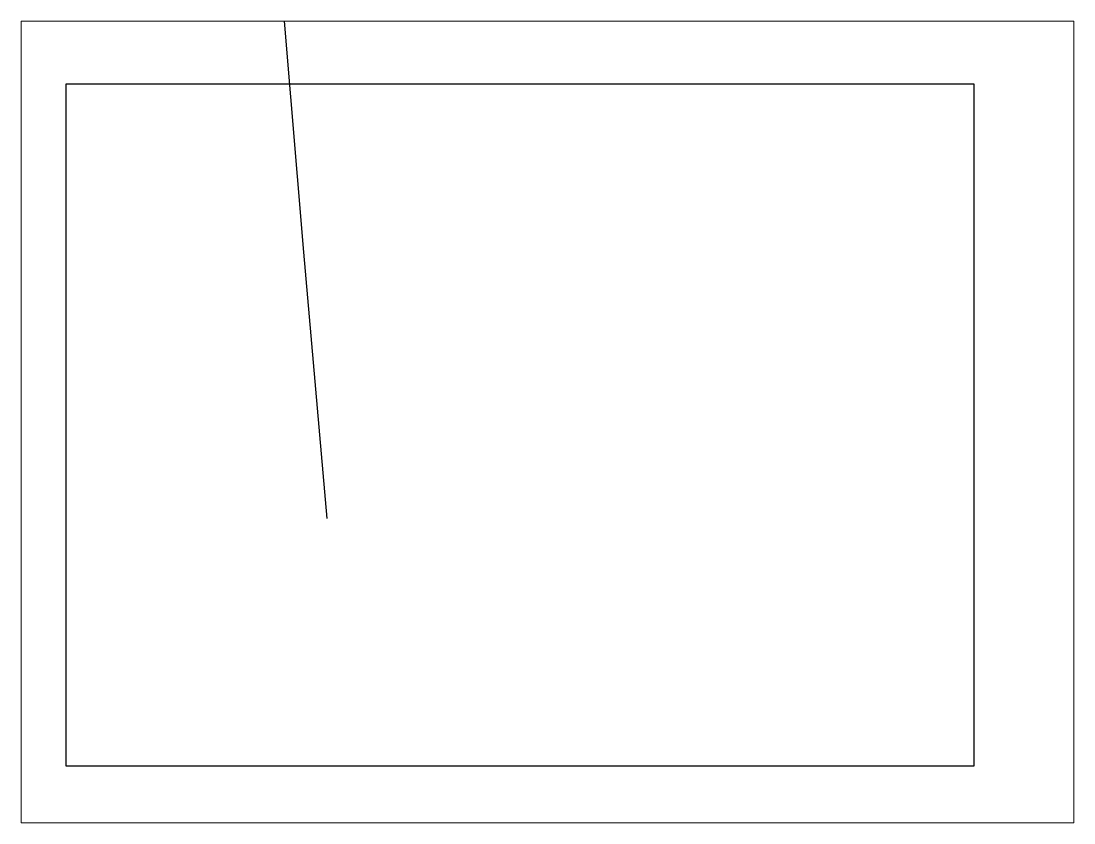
# Paper-space layout 'Layout3' of a CAD drawing. Header units: inches. Extents: x 1.05 to 9.45, y 0.8 to 7.2.
# The model-space entities are those that its viewports show. They can reach past a viewport. Long polylines and large blocks are cut down to what shows.
import ezdxf

# ---------------------------------------------------------------- set-up
doc = ezdxf.new("R2010")
doc.units = ezdxf.units.IN
doc.header["$MEASUREMENT"] = 0
doc.layers.add('QUADRANT', color=3, linetype='Continuous')

msp = doc.modelspace()

# ---------------------------------------------------------------- linework, layer by layer
msp.add_spline([(13.7698, 10.748), (17.3438, 27.9286), (32.9079, 11.9496), (32.3067, 11.9496)], degree=3)
at = {"layer": 'QUADRANT'}
msp.add_lwpolyline([(12.1587, 13.4299), (17.7603, 13.4299), (17.7603, 9.2189), (12.1587, 9.2189)], close=True, dxfattribs=at)

psp = doc.layouts.new('Layout3')

# ---------------------------------------------------------------- viewports
at = {"layer": '0'}
psp.add_viewport(center=(5.25, 4), size=(8.4, 6.4), view_center_point=(15.1295, 11.3428), view_height=4.950371, dxfattribs=at)

doc.saveas('drawing.dxf')
